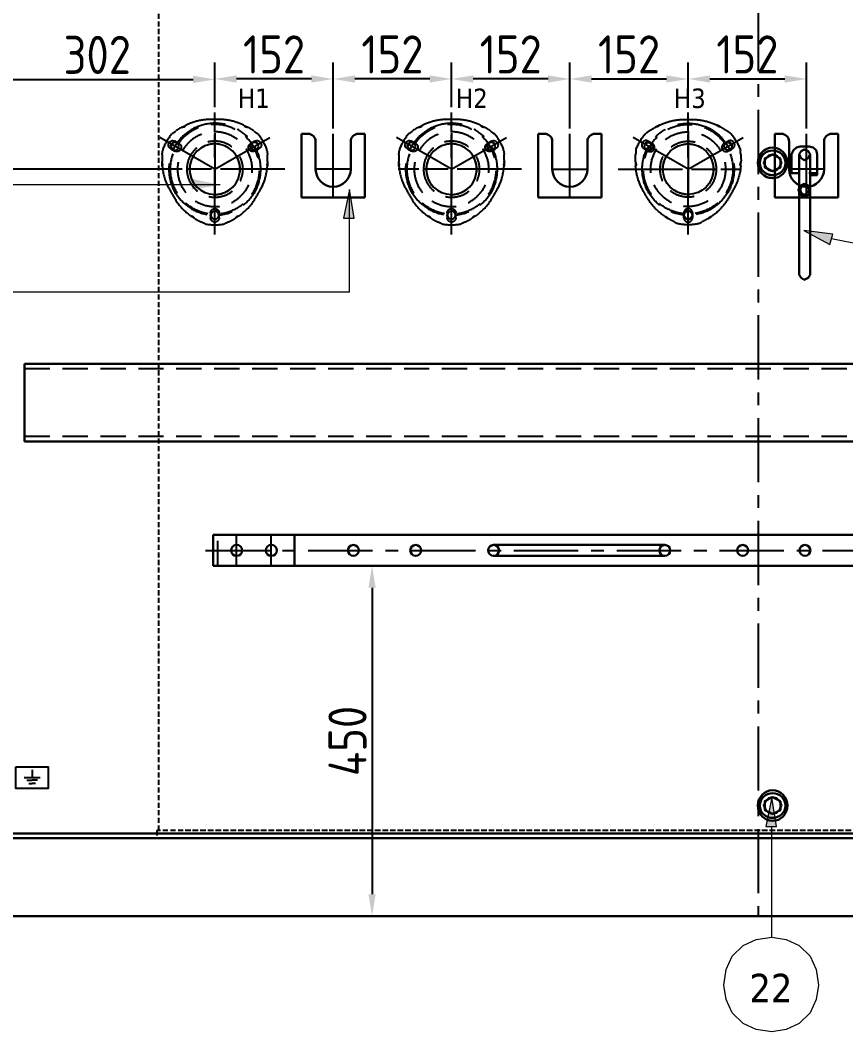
# Model space of a CAD drawing. Header units: millimetres. Extents: x 88585 to 99951, y -167251 to -159927.
# Drawn here: x 89869 to 90929, y -163297 to -161996 of the extents above; entities that cross this region are included whole.
import ezdxf

# ---------------------------------------------------------------- set-up
doc = ezdxf.new("R2010")
doc.units = ezdxf.units.MM
doc.header["$LTSCALE"] = 13
doc.linetypes.add('CENTERX2', pattern=[101.6, 63.5, -12.7, 12.7, -12.7])
doc.linetypes.add('DASHED', pattern=[0.75, 0.5, -0.25])
for name, color, linetype in [('1', 4, 'Continuous'), ('2细线层', 4, 'Continuous'), ('4虚线层', 6, 'DASHED'), ('粗实线', 4, 'Continuous'), ('细实线', 2, 'Continuous')]:
    doc.layers.add(name, color=color, linetype=linetype)
doc.layers.add('标注、文本', color=3, linetype='Continuous', lineweight=25)
doc.layers.add('铁心', color=3, linetype='Continuous', lineweight=0)
doc.styles.get("Standard").update_dxf_attribs({"font": 'gbenor.shx', "bigfont": 'gbcbig.shx'})
doc.styles.add('Tahoma$001', font='tahoma.ttf', dxfattribs={"height": 2.159784})
doc.dimstyles.new('1-15', dxfattribs={"dimscale": 14, "dimtxt": 3.5, "dimasz": 2, "dimexe": 1.5, "dimexo": 0.5, "dimgap": 0.5, "dimtad": 1, "dimtoh": 1, "dimdec": 1, "dimdsep": 46, "dimtxsty": 'Standard', "dimcen": 2.5, "dimclrd": 3, "dimclre": 3, "dimclrt": 3, "dimadec": 0, "dimazin": 2, "dimtfac": 1, "dimtdec": 1, "dimtmove": 0, "dimatfit": 2, "dimfxl": 1, "dimarcsym": 0})

# ---------------------------------------------------------------- blocks, each defined once
blk = doc.blocks.new('A$C78BF4BCD')
at = {"layer": '1', "color": 1, "linetype": 'CENTERX2', "lineweight": -3, "ltscale": 0.1}
for p, q in [((40.5, 0), (40.5, 82)), ((63, 36.5), (18, 36.5))]:
    blk.add_line(p, q, dxfattribs=at)
at = {"layer": '粗实线', "lineweight": 30}
for p, q in [((0, 0), (0, 82)), ((8, 82), (0, 82)), ((81, 82), (73, 82)), ((81, 0), (81, 82)), ((18, 36.5), (18, 72)), ((63, 36.5), (63, 72)), ((81, 0), (0, 0))]:
    blk.add_line(p, q, dxfattribs=at)
for centre, radius, start, end in [((8, 72), 10, 0, 90), ((73, 72), 10, 90, 180), ((40.5, 36.5), 22.5, 180, 0)]:
    blk.add_arc(centre, radius, start, end, dxfattribs=at)
blk = doc.blocks.new('A$C03F92070')
at = {"layer": '4虚线层', "ltscale": 5}
for p, q in [((16.4, 107.6), (22, 104.3)), ((67.8, 40.2), (67.8, 116)), ((113.7, 104.3), (119.3, 107.6)), ((16.5, 94.8), (10.9, 98)), ((124.8, 98), (119.2, 94.8)), ((23.3, 71.5), (112.4, 71.5)), ((62.3, 8.9), (62.3, 15.4)), ((73.3, 15.4), (73.3, 8.9))]:
    blk.add_line(p, q, dxfattribs=at)
for radius in [57.5, 48, 36, 32.5]:
    blk.add_circle((67.8, 71.5), radius, dxfattribs=at)
at = {"layer": '4虚线层', "ltscale": 5, "extrusion": (0, 0, -1)}
for centre, radius, start, end in [((-68.8, 46.5), 90, 64.9245, 71.0219), ((-62.3, 65.4), 70, 71.0219, 87.9453), ((-67.8, -88), 223.5, 87.9453, 92.0547), ((-73.4, 65.4), 70, 92.0547, 108.9781), ((-66.9, 46.5), 90, 108.9781, 115.0755), ((-68.8, 46.5), 90, 51.0831, 52.2343), ((-68.8, 46.5), 90, 55.4521, 61.3818), ((-66.9, 46.5), 90, 118.6182, 124.5479), ((-66.9, 46.5), 90, 127.7657, 128.9169), ((-67.8, 71.5), 71.5, 20.9645, 39.0355), ((-67.8, 71.5), 71.5, 140.9645, 159.0355), ((-90, 83.1), 90, 7.7657, 8.9169), ((-45.7, 83.1), 90, 171.0831, 172.2343), ((-90, 83.1), 90, 358.6182, 4.5479), ((-45.7, 83.1), 90, 175.4521, 181.3818), ((-90, 83.1), 90, 349.4672, 355.0755), ((-70.3, 79.5), 70, 331.9245, 349.4672), ((-65.6, 80.8), 70, 186.6023, 207.2178), ((-45.7, 83.1), 90, 184.9245, 186.6023), ((-205.8, 151.7), 223.5, 327.6503, 331.9245), ((71, 151), 223.5, 207.2178, 212.3568), ((-76.1, 69.6), 70, 310.1708, 327.6503), ((-58.7, 68.9), 70, 212.3568, 233.0262), ((-89, 84.9), 90, 304.9245, 310.1708), ((-89, 84.9), 90, 295.4521, 301.3818), ((-89, 84.9), 90, 291.0831, 292.2343), ((-67.8, 71.5), 71.5, 260.9645, 279.0355), ((-46.7, 84.9), 90, 247.7657, 248.9169), ((-46.7, 84.9), 90, 238.6182, 244.5479), ((-46.7, 84.9), 90, 233.0262, 235.0755)]:
    blk.add_arc(centre, radius, start, end, dxfattribs=at)
at = {"layer": '4虚线层', "ltscale": 5}
for centre, start, end in [((13.6, 102.8), 60, 240), ((19.2, 99.6), 240, 60), ((116.5, 99.6), 120, 300), ((122.1, 102.8), 300, 120), ((67.8, 15.4), 0, 180), ((67.8, 8.9), 180, 0)]:
    blk.add_arc(centre, 5.5, start, end, dxfattribs=at)
for points, knots in [([(13.9, 117.8), (13.9, 117.8), (13.9, 117.8), (13.8, 117.7), (13.8, 117.7), (13.7, 117.6), (13.7, 117.6)], [0, 0, 0, 0, 0.272943, 0.542517, 0.809704, 1, 1, 1, 1]), ([(14.2, 118), (14.2, 118), (14.1, 118), (14.1, 117.9), (14, 117.9), (14, 117.8), (13.9, 117.8)], [0, 0, 0, 0, 0.251777, 0.501943, 0.751136, 1, 1, 1, 1]), ([(14.6, 118.3), (14.5, 118.2), (14.5, 118.2), (14.4, 118.1), (14.3, 118.1), (14.2, 118), (14.2, 118)], [0, 0, 0, 0, 0.251749, 0.501948, 0.751171, 1, 1, 1, 1]), ([(15.7, 119.2), (15.7, 119.1), (15.6, 119), (15.5, 118.9), (15.3, 118.8), (15.2, 118.7), (15.1, 118.6), (14.9, 118.5), (14.8, 118.5), (14.7, 118.4), (14.6, 118.3), (14.6, 118.3)], [0, 0, 0, 0, 0.114473, 0.22719, 0.338528, 0.448878, 0.558641, 0.668227, 0.778044, 0.888502, 1, 1, 1, 1]), ([(17.8, 120.6), (17.8, 120.6), (17.7, 120.6), (17.6, 120.5), (17.3, 120.3), (16.9, 120), (16.6, 119.8), (16.3, 119.6), (16, 119.4), (15.8, 119.2), (15.7, 119.2)], [0, 0, 0, 0, 0.026865, 0.187364, 0.351072, 0.511786, 0.674931, 0.783277, 0.891149, 1, 1, 1, 1]), ([(30.9, 128.1), (30.9, 128.1), (30.9, 128.1), (30.8, 128.1), (30.8, 128), (30.6, 128), (30.5, 127.9), (30.2, 127.8), (30, 127.7), (29.7, 127.5), (29.5, 127.4), (29.2, 127.3), (29, 127.2), (28.6, 127), (28.4, 126.9), (28, 126.7), (27.8, 126.6), (27.4, 126.4), (27.2, 126.3), (26.9, 126.1), (26.7, 126), (26.4, 125.8), (26.2, 125.8), (26, 125.6), (25.9, 125.6), (25.7, 125.5), (25.6, 125.4), (25.6, 125.4), (25.6, 125.4), (25.6, 125.4), (25.6, 125.4), (25.6, 125.4)], [0, 0, 0, 0, 0.043819, 0.043819, 0.119878, 0.119878, 0.195937, 0.195937, 0.271996, 0.271996, 0.348055, 0.348055, 0.424114, 0.424114, 0.500173, 0.500173, 0.576231, 0.576231, 0.65229, 0.65229, 0.728349, 0.728349, 0.804408, 0.804408, 0.880467, 0.880467, 0.956526, 0.956526, 0.994556, 0.994556, 1, 1, 1, 1]), ([(30.7, 128), (30.6, 128), (30.6, 127.9), (30.5, 127.8), (30.4, 127.8), (30.3, 127.6), (30.2, 127.5), (30.1, 127.4), (30, 127.3), (29.9, 127), (29.8, 126.9), (29.6, 126.7), (29.5, 126.6), (29.3, 126.5), (29.2, 126.4), (28.9, 126.3), (28.8, 126.2), (28.4, 126.1), (28.1, 126), (27.5, 125.9), (27.3, 125.8), (26.9, 125.8), (26.7, 125.7), (26.5, 125.7), (26.4, 125.7), (26, 125.6), (25.8, 125.6), (25.7, 125.5)], [0, 0, 0, 0, 0.0625, 0.0625, 0.125, 0.125, 0.1875, 0.1875, 0.25, 0.25, 0.3125, 0.3125, 0.375, 0.375, 0.4375, 0.4375, 0.5, 0.5, 0.625, 0.625, 0.75, 0.75, 0.8125, 0.8125, 0.875, 0.875, 1, 1, 1, 1]), ([(110.1, 125.4), (110.1, 125.4), (110.1, 125.4), (110.1, 125.4), (110.1, 125.4), (110.1, 125.4), (110, 125.5), (109.8, 125.6), (109.7, 125.6), (109.5, 125.8), (109.3, 125.8), (109, 126), (108.8, 126.1), (108.5, 126.3), (108.3, 126.4), (107.9, 126.6), (107.7, 126.7), (107.3, 126.9), (107.1, 127), (106.7, 127.2), (106.5, 127.3), (106.2, 127.5), (106, 127.5), (105.7, 127.7), (105.5, 127.8), (105.2, 127.9), (105.1, 128), (104.9, 128), (104.9, 128.1), (104.8, 128.1), (104.8, 128.1), (104.8, 128.1), (104.8, 128.1), (104.8, 128.1)], [0, 0, 0, 0, 0.005743, 0.005743, 0.043766, 0.043766, 0.119813, 0.119813, 0.195859, 0.195859, 0.271906, 0.271906, 0.347952, 0.347952, 0.423999, 0.423999, 0.500046, 0.500046, 0.576092, 0.576092, 0.652139, 0.652139, 0.728185, 0.728185, 0.804232, 0.804232, 0.880279, 0.880279, 0.956325, 0.956325, 0.994349, 0.994349, 1, 1, 1, 1]), ([(110, 125.5), (109.9, 125.5), (109.8, 125.6), (109.6, 125.6), (109.5, 125.6), (109.2, 125.7), (109, 125.7), (108.4, 125.8), (108.2, 125.9), (107.6, 126), (107.3, 126.1), (106.9, 126.2), (106.8, 126.3), (106.5, 126.4), (106.4, 126.5), (106.2, 126.6), (106.1, 126.7), (105.9, 126.9), (105.8, 127), (105.7, 127.3), (105.6, 127.3), (105.5, 127.5), (105.4, 127.6), (105.3, 127.8), (105.2, 127.8), (105.1, 127.9), (105.1, 128), (105, 128)], [0, 0, 0, 0, 0.0625, 0.0625, 0.125, 0.125, 0.25, 0.25, 0.375, 0.375, 0.5, 0.5, 0.5625, 0.5625, 0.625, 0.625, 0.6875, 0.6875, 0.75, 0.75, 0.8125, 0.8125, 0.875, 0.875, 0.9375, 0.9375, 1, 1, 1, 1]), ([(120, 119.2), (119.9, 119.2), (119.8, 119.3), (119.7, 119.4), (119.5, 119.5), (119.4, 119.6), (119.3, 119.6), (119.1, 119.8), (118.8, 120), (118.4, 120.3), (118.1, 120.5), (118, 120.6), (117.9, 120.6), (117.9, 120.6)], [0, 0, 0, 0, 0.05466, 0.108896, 0.162888, 0.216817, 0.270864, 0.325211, 0.488741, 0.649833, 0.813717, 0.974388, 1, 1, 1, 1]), ([(121.1, 118.3), (121.1, 118.3), (121, 118.4), (120.9, 118.5), (120.8, 118.5), (120.6, 118.6), (120.5, 118.7), (120.4, 118.8), (120.2, 118.9), (120.1, 119), (120, 119.1), (120, 119.2)], [0, 0, 0, 0, 0.111498, 0.221956, 0.331773, 0.441359, 0.551122, 0.661472, 0.77281, 0.885527, 1, 1, 1, 1]), ([(121.5, 118), (121.5, 118), (121.4, 118.1), (121.3, 118.1), (121.2, 118.2), (121.2, 118.2), (121.1, 118.3)], [0, 0, 0, 0, 0.248829, 0.498052, 0.748251, 1, 1, 1, 1]), ([(121.8, 117.8), (121.7, 117.8), (121.7, 117.9), (121.6, 117.9), (121.6, 118), (121.5, 118), (121.5, 118)], [0, 0, 0, 0, 0.248864, 0.498057, 0.748223, 1, 1, 1, 1]), ([(122, 117.6), (122, 117.6), (121.9, 117.7), (121.9, 117.7), (121.8, 117.8), (121.8, 117.8), (121.8, 117.8)], [0, 0, 0, 0, 0.190293, 0.457482, 0.727057, 1, 1, 1, 1]), ([(0.5, 92.8), (0.5, 92.7), (0.5, 92.6), (0.5, 92.4), (0.5, 92.3), (0.4, 92.1), (0.4, 91.9), (0.4, 91.7), (0.4, 91.3), (0.3, 90.9), (0.3, 90.5), (0.3, 90.3), (0.3, 90.3), (0.3, 90.2)], [0, 0, 0, 0, 0.05466, 0.108897, 0.162889, 0.216817, 0.270864, 0.325211, 0.488741, 0.649833, 0.813717, 0.974388, 1, 1, 1, 1]), ([(0.7, 94.3), (0.7, 94.2), (0.7, 94.1), (0.6, 94), (0.6, 93.8), (0.6, 93.6), (0.6, 93.5), (0.6, 93.3), (0.6, 93.1), (0.5, 93), (0.5, 92.8), (0.5, 92.8)], [0, 0, 0, 0, 0.111498, 0.221956, 0.331773, 0.441359, 0.551122, 0.661472, 0.77281, 0.885527, 1, 1, 1, 1]), ([(0.7, 94.7), (0.7, 94.6), (0.7, 94.6), (0.7, 94.5), (0.7, 94.4), (0.7, 94.3), (0.7, 94.3)], [0, 0, 0, 0, 0.248829, 0.498052, 0.748251, 1, 1, 1, 1]), ([(0.8, 95.3), (0.8, 95.3), (0.8, 95.2), (0.8, 95.2), (0.8, 95.1), (0.8, 95), (0.8, 95)], [0, 0, 0, 0, 0.190297, 0.457484, 0.727058, 1, 1, 1, 1]), ([(134.9, 95), (134.9, 95), (134.9, 95.1), (134.9, 95.2), (134.9, 95.2), (134.9, 95.3), (134.9, 95.3)], [0, 0, 0, 0, 0.272943, 0.542517, 0.809704, 1, 1, 1, 1]), ([(135, 94.7), (135, 94.7), (134.9, 94.8), (134.9, 94.8), (134.9, 94.9), (134.9, 95), (134.9, 95)], [0, 0, 0, 0, 0.251777, 0.501943, 0.751136, 1, 1, 1, 1]), ([(135, 94.3), (135, 94.3), (135, 94.4), (135, 94.5), (135, 94.6), (135, 94.6), (135, 94.7)], [0, 0, 0, 0, 0.251749, 0.501948, 0.751171, 1, 1, 1, 1]), ([(135.2, 92.8), (135.2, 92.8), (135.2, 93), (135.1, 93.1), (135.1, 93.3), (135.1, 93.5), (135.1, 93.6), (135.1, 93.8), (135.1, 94), (135, 94.1), (135, 94.2), (135, 94.3)], [0, 0, 0, 0, 0.114473, 0.22719, 0.338528, 0.448878, 0.558641, 0.668227, 0.778044, 0.888502, 1, 1, 1, 1]), ([(135.4, 90.2), (135.4, 90.3), (135.4, 90.3), (135.4, 90.5), (135.4, 90.9), (135.3, 91.3), (135.3, 91.7), (135.3, 92.1), (135.2, 92.4), (135.2, 92.7), (135.2, 92.8)], [0, 0, 0, 0, 0.026865, 0.187364, 0.351073, 0.511786, 0.674931, 0.783277, 0.891149, 1, 1, 1, 1]), ([(0, 81.2), (0, 81.2), (0, 81.2), (0, 81.1), (0, 81.1), (0, 81.1), (0, 81), (0, 80.8), (0, 80.7), (0, 80.4), (0, 80.2), (0.1, 79.8), (0.1, 79.7), (0.1, 79.2), (0.1, 79), (0.1, 78.6), (0.1, 78.4), (0.1, 77.9), (0.2, 77.7), (0.2, 77.3), (0.2, 77.1), (0.2, 76.7), (0.2, 76.5), (0.3, 76.1), (0.3, 76), (0.3, 75.7), (0.3, 75.5), (0.3, 75.3), (0.3, 75.3), (0.3, 75.2), (0.3, 75.2), (0.3, 75.2), (0.3, 75.2), (0.3, 75.2)], [0, 0, 0, 0, 0.005743, 0.005743, 0.043766, 0.043766, 0.119813, 0.119813, 0.195859, 0.195859, 0.271906, 0.271906, 0.347952, 0.347952, 0.423999, 0.423999, 0.500046, 0.500046, 0.576092, 0.576092, 0.652139, 0.652139, 0.728185, 0.728185, 0.804232, 0.804232, 0.880279, 0.880279, 0.956325, 0.956325, 0.994349, 0.994349, 1, 1, 1, 1]), ([(0, 81), (0, 80.9), (0, 80.8), (0.1, 80.6), (0.1, 80.5), (0.2, 80.2), (0.3, 80), (0.5, 79.5), (0.6, 79.2), (0.8, 78.7), (0.8, 78.4), (0.9, 78), (0.9, 77.8), (1, 77.5), (1, 77.4), (0.9, 77.1), (0.9, 77), (0.8, 76.7), (0.8, 76.6), (0.7, 76.3), (0.6, 76.2), (0.5, 76), (0.5, 75.9), (0.4, 75.8), (0.4, 75.7), (0.3, 75.5), (0.3, 75.5), (0.3, 75.4)], [0, 0, 0, 0, 0.0625, 0.0625, 0.125, 0.125, 0.25, 0.25, 0.375, 0.375, 0.5, 0.5, 0.5625, 0.5625, 0.625, 0.625, 0.6875, 0.6875, 0.75, 0.75, 0.8125, 0.8125, 0.875, 0.875, 0.9375, 0.9375, 1, 1, 1, 1]), ([(135.4, 75.4), (135.4, 75.5), (135.4, 75.5), (135.3, 75.7), (135.3, 75.8), (135.2, 75.9), (135.2, 76), (135.1, 76.2), (135, 76.3), (134.9, 76.6), (134.9, 76.7), (134.8, 77), (134.8, 77.1), (134.7, 77.4), (134.7, 77.5), (134.8, 77.8), (134.8, 78), (134.9, 78.4), (134.9, 78.7), (135.1, 79.2), (135.2, 79.5), (135.3, 79.8), (135.4, 80), (135.5, 80.2), (135.5, 80.3), (135.6, 80.6), (135.7, 80.8), (135.7, 81)], [0, 0, 0, 0, 0.0625, 0.0625, 0.125, 0.125, 0.1875, 0.1875, 0.25, 0.25, 0.3125, 0.3125, 0.375, 0.375, 0.4375, 0.4375, 0.5, 0.5, 0.625, 0.625, 0.75, 0.75, 0.8125, 0.8125, 0.875, 0.875, 1, 1, 1, 1]), ([(135.4, 75.2), (135.4, 75.2), (135.4, 75.2), (135.4, 75.3), (135.4, 75.3), (135.4, 75.5), (135.4, 75.7), (135.4, 76), (135.4, 76.1), (135.5, 76.5), (135.5, 76.7), (135.5, 77.1), (135.5, 77.3), (135.5, 77.7), (135.6, 78), (135.6, 78.4), (135.6, 78.6), (135.6, 79), (135.6, 79.3), (135.6, 79.7), (135.6, 79.9), (135.7, 80.2), (135.7, 80.4), (135.7, 80.7), (135.7, 80.8), (135.7, 81), (135.7, 81.1), (135.7, 81.1), (135.7, 81.1), (135.7, 81.2), (135.7, 81.2), (135.7, 81.2)], [0, 0, 0, 0, 0.043819, 0.043819, 0.119878, 0.119878, 0.195937, 0.195937, 0.271996, 0.271996, 0.348055, 0.348055, 0.424114, 0.424114, 0.500173, 0.500173, 0.576232, 0.576232, 0.65229, 0.65229, 0.728349, 0.728349, 0.804408, 0.804408, 0.880467, 0.880467, 0.956526, 0.956526, 0.994556, 0.994556, 1, 1, 1, 1]), ([(37.3, 11.2), (37.3, 11.2), (37.3, 11.2), (37.4, 11.1), (37.4, 11.1), (37.6, 11), (37.7, 10.9), (37.9, 10.7), (38.1, 10.6), (38.4, 10.4), (38.6, 10.3), (38.9, 10.1), (39.1, 10), (39.4, 9.7), (39.6, 9.6), (40, 9.4), (40.2, 9.3), (40.5, 9), (40.7, 8.9), (41, 8.7), (41.2, 8.6), (41.5, 8.4), (41.6, 8.3), (41.9, 8.2), (42, 8.1), (42.2, 8), (42.2, 8), (42.3, 7.9), (42.3, 7.9), (42.3, 7.9), (42.3, 7.9), (42.3, 7.9)], [0, 0, 0, 0, 0.043819, 0.043819, 0.119878, 0.119878, 0.195937, 0.195937, 0.271996, 0.271996, 0.348055, 0.348055, 0.424114, 0.424114, 0.500173, 0.500173, 0.576231, 0.576231, 0.65229, 0.65229, 0.728349, 0.728349, 0.804408, 0.804408, 0.880467, 0.880467, 0.956526, 0.956526, 0.994556, 0.994556, 1, 1, 1, 1]), ([(37.5, 11.1), (37.5, 11), (37.6, 11), (37.7, 11), (37.8, 10.9), (38, 10.9), (38.1, 10.9), (38.3, 10.9), (38.5, 10.9), (38.7, 10.8), (38.8, 10.8), (39.1, 10.8), (39.3, 10.7), (39.5, 10.6), (39.6, 10.5), (39.9, 10.4), (40, 10.3), (40.3, 10), (40.5, 9.8), (40.9, 9.4), (41.1, 9.2), (41.3, 8.9), (41.4, 8.8), (41.6, 8.6), (41.7, 8.5), (41.9, 8.2), (42, 8.1), (42.1, 8)], [0, 0, 0, 0, 0.0625, 0.0625, 0.125, 0.125, 0.1875, 0.1875, 0.25, 0.25, 0.3125, 0.3125, 0.375, 0.375, 0.4375, 0.4375, 0.5, 0.5, 0.625, 0.625, 0.75, 0.75, 0.8125, 0.8125, 0.875, 0.875, 1, 1, 1, 1]), ([(50.3, 3.6), (50.3, 3.6), (50.4, 3.5), (50.6, 3.5), (50.9, 3.3), (51.3, 3.1), (51.7, 3), (52, 2.8), (52.3, 2.7), (52.5, 2.6), (52.6, 2.5)], [0, 0, 0, 0, 0.026866, 0.187364, 0.351073, 0.511786, 0.674931, 0.783277, 0.891149, 1, 1, 1, 1]), ([(52.6, 2.5), (52.7, 2.5), (52.8, 2.5), (52.9, 2.4), (53.1, 2.3), (53.3, 2.3), (53.4, 2.2), (53.6, 2.1), (53.7, 2.1), (53.8, 2), (53.9, 2), (54, 1.9)], [0, 0, 0, 0, 0.114473, 0.22719, 0.338528, 0.448878, 0.558641, 0.668227, 0.778044, 0.888502, 1, 1, 1, 1]), ([(54, 1.9), (54, 1.9), (54.1, 1.9), (54.2, 1.9), (54.3, 1.8), (54.3, 1.8), (54.4, 1.8)], [0, 0, 0, 0, 0.251749, 0.501948, 0.751171, 1, 1, 1, 1]), ([(54.4, 1.8), (54.4, 1.8), (54.5, 1.7), (54.5, 1.7), (54.6, 1.7), (54.7, 1.7), (54.7, 1.6)], [0, 0, 0, 0, 0.251777, 0.501943, 0.751136, 1, 1, 1, 1]), ([(54.7, 1.6), (54.7, 1.6), (54.8, 1.6), (54.8, 1.6), (54.9, 1.6), (54.9, 1.5), (54.9, 1.5)], [0, 0, 0, 0, 0.272943, 0.542518, 0.809705, 1, 1, 1, 1]), ([(80.8, 1.5), (80.8, 1.5), (80.8, 1.6), (80.9, 1.6), (80.9, 1.6), (81, 1.6), (81, 1.6)], [0, 0, 0, 0, 0.190295, 0.457482, 0.727057, 1, 1, 1, 1]), ([(81, 1.6), (81, 1.7), (81.1, 1.7), (81.2, 1.7), (81.2, 1.7), (81.3, 1.8), (81.3, 1.8)], [0, 0, 0, 0, 0.248864, 0.498057, 0.748223, 1, 1, 1, 1]), ([(81.3, 1.8), (81.4, 1.8), (81.4, 1.8), (81.5, 1.9), (81.6, 1.9), (81.7, 1.9), (81.7, 1.9)], [0, 0, 0, 0, 0.248829, 0.498052, 0.748251, 1, 1, 1, 1]), ([(81.7, 1.9), (81.8, 2), (81.9, 2), (82, 2.1), (82.1, 2.1), (82.3, 2.2), (82.4, 2.3), (82.6, 2.3), (82.7, 2.4), (82.9, 2.5), (83, 2.5), (83.1, 2.5)], [0, 0, 0, 0, 0.111498, 0.221956, 0.331773, 0.441359, 0.551122, 0.661472, 0.77281, 0.885527, 1, 1, 1, 1]), ([(83.1, 2.5), (83.1, 2.5), (83.2, 2.6), (83.4, 2.7), (83.5, 2.7), (83.7, 2.8), (83.8, 2.9), (84.1, 3), (84.4, 3.1), (84.8, 3.3), (85.1, 3.5), (85.3, 3.5), (85.4, 3.6), (85.4, 3.6)], [0, 0, 0, 0, 0.05466, 0.108897, 0.162889, 0.216817, 0.270864, 0.325211, 0.488741, 0.649834, 0.813718, 0.974389, 1, 1, 1, 1]), ([(93.4, 7.9), (93.4, 7.9), (93.4, 7.9), (93.4, 7.9), (93.4, 7.9), (93.5, 8), (93.5, 8), (93.7, 8.1), (93.8, 8.2), (94.1, 8.3), (94.2, 8.4), (94.5, 8.6), (94.7, 8.7), (95, 8.9), (95.2, 9), (95.6, 9.3), (95.7, 9.4), (96.1, 9.6), (96.3, 9.7), (96.7, 10), (96.8, 10.1), (97.2, 10.3), (97.3, 10.4), (97.6, 10.6), (97.8, 10.7), (98, 10.9), (98.1, 11), (98.3, 11.1), (98.3, 11.1), (98.4, 11.2), (98.4, 11.2), (98.4, 11.2), (98.4, 11.2), (98.4, 11.2)], [0, 0, 0, 0, 0.005743, 0.005743, 0.043766, 0.043766, 0.119813, 0.119813, 0.195859, 0.195859, 0.271906, 0.271906, 0.347952, 0.347952, 0.423999, 0.423999, 0.500046, 0.500046, 0.576092, 0.576092, 0.652139, 0.652139, 0.728185, 0.728185, 0.804232, 0.804232, 0.880279, 0.880279, 0.956325, 0.956325, 0.994349, 0.994349, 1, 1, 1, 1]), ([(93.6, 8), (93.6, 8), (93.7, 8.1), (93.8, 8.2), (93.9, 8.3), (94.1, 8.6), (94.3, 8.8), (94.6, 9.2), (94.8, 9.4), (95.2, 9.8), (95.4, 10), (95.7, 10.3), (95.8, 10.4), (96.1, 10.5), (96.2, 10.6), (96.4, 10.7), (96.6, 10.8), (96.9, 10.8), (97, 10.8), (97.2, 10.9), (97.4, 10.9), (97.6, 10.9), (97.7, 10.9), (97.9, 10.9), (98, 11), (98.1, 11), (98.2, 11), (98.2, 11.1)], [0, 0, 0, 0, 0.0625, 0.0625, 0.125, 0.125, 0.25, 0.25, 0.375, 0.375, 0.5, 0.5, 0.5625, 0.5625, 0.625, 0.625, 0.6875, 0.6875, 0.75, 0.75, 0.8125, 0.8125, 0.875, 0.875, 0.9375, 0.9375, 1, 1, 1, 1])]:
    blk.add_open_spline(points, degree=3, knots=knots, dxfattribs=at)
blk.add_open_spline([(0.8, 95.3), (0.8, 95.2), (0.8, 95.1), (0.8, 95)], degree=3, dxfattribs=at)
blk = doc.blocks.new('A$C712F3155')
at = {"layer": '1', "color": 1, "linetype": 'CENTERX2', "lineweight": -3, "ltscale": 0.1}
for p, q in [((90, 0), (90, 157)), ((90, 130.3), (90, 35.5)), ((90, 84.1), (19.5, 124.8)), ((90, 84.1), (160.5, 124.8)), ((0, 84.1), (158.7, 84.1))]:
    blk.add_line(p, q, dxfattribs=at)
blk.add_circle((90, 84.1), 59, dxfattribs=at)
at = {"layer": '2细线层'}
for centre in [(38.9, 113.6), (141.1, 113.6), (90, 25.1)]:
    blk.add_circle(centre, 5, dxfattribs=at)
at = {"layer": '标注、文本'}
for centre in [(38.9, 113.6), (141.1, 113.6), (90, 25.1)]:
    blk.add_arc(centre, 5.5, 242.6715, 150, dxfattribs=at)
at = {"layer": '粗实线'}
blk.add_circle((90, 84.1), 32.5, dxfattribs=at)
blk = doc.blocks.new('A$C08576B93')
at = {"layer": '1', "color": 1, "linetype": 'CENTERX2', "lineweight": -3, "ltscale": 0.1}
for p, q in [((30, 0), (30, 40)), ((74.5, 0), (74.5, 40))]:
    blk.add_line(p, q, dxfattribs=at)
at = {"layer": '4虚线层', "ltscale": 5}
blk.add_line((6, 0), (6, 40), dxfattribs=at)
at = {"layer": '粗实线', "lineweight": 30}
for p, q in [((0, 40), (104.5, 40)), ((0, 0), (0, 40)), ((104.5, 40), (104.5, 0)), ((104.5, 0), (0, 0))]:
    blk.add_line(p, q, dxfattribs=at)
for centre in [(30, 20), (74.5, 20)]:
    blk.add_circle(centre, 7.15, dxfattribs=at)
blk = doc.blocks.new('A$C301C1BCA')
at = {"layer": '1', "color": 1, "linetype": 'CENTERX2', "lineweight": -3, "ltscale": 0.1}
blk.add_line((0, 20), (1415, 20), dxfattribs=at)
at = {"layer": '粗实线', "lineweight": 30}
for centre in [(190, 20), (270, 20), (370, 20), (590, 20), (690, 20), (770, 20), (940.5, 20), (1015.5, 20), (1090.5, 20), (1165.5, 20), (1240.5, 20)]:
    blk.add_circle(centre, 7, dxfattribs=at)
at = {"layer": '细实线', "color": 4, "lineweight": 30}
for p, q in [((10, 40), (1410, 40)), ((10, 40), (10, 0)), ((1410, 40), (1410, 0)), ((370, 27), (590, 27)), ((370, 13), (590, 13)), ((10, 0), (1410, 0))]:
    blk.add_line(p, q, dxfattribs=at)
blk = doc.blocks.new('257561')
at = {"layer": '标注、文本'}
for p, q in [((856.87, 2219.06), (856.87, 2214.09)), ((851.69, 2214.09), (862.06, 2214.09)), ((853.4, 2212.22), (856.87, 2212.22)), ((860.35, 2212.22), (856.87, 2212.22)), ((854.71, 2210.17), (856.87, 2210.17)), ((859.04, 2210.17), (856.87, 2210.17))]:
    blk.add_line(p, q, dxfattribs=at)
blk = doc.blocks.new('*D833')
at = {"layer": 'Defpoints', "color": 0}
for p in [(90076.6, -162187.8), (89704.2, -163147.8), (89816.6, -163147.8)]:
    blk.add_point(p, dxfattribs=at)
at = {"layer": '标注、文本', "color": 3, "lineweight": -2}
for p, q in [((90069.6, -162187.8), (89683.2, -162187.8)), ((89704.2, -162215.8), (89704.2, -163119.8)), ((89809.6, -163147.8), (89683.2, -163147.8))]:
    blk.add_line(p, q, dxfattribs=at)
at = {"layer": '标注、文本', "color": 3}
for points in [[(89699.5, -162215.8), (89708.8, -162215.8), (89704.2, -162187.8)], [(89699.5, -163119.8), (89708.8, -163119.8), (89704.2, -163147.8)]]:
    blk.add_solid(points, dxfattribs=at)
at = {"layer": '标注、文本', "color": 3, "insert": (89672.7, -162667.8), "char_height": 49, "attachment_point": 5, "rotation": 90}
blk.add_mtext('960', dxfattribs=at)
blk = doc.blocks.new('*D834')
at = {"layer": 'Defpoints', "color": 0}
for p in [(90337.1, -162697.8), (90320.5, -163147.8), (90337.1, -163147.8)]:
    blk.add_point(p, dxfattribs=at)
at = {"layer": '标注、文本', "color": 3, "lineweight": -2}
for p, q in [((90330.1, -162697.8), (90299.5, -162697.8)), ((90320.5, -162725.8), (90320.5, -163119.8)), ((90330.1, -163147.8), (90299.5, -163147.8))]:
    blk.add_line(p, q, dxfattribs=at)
at = {"layer": '标注、文本', "color": 3}
for points in [[(90315.9, -162725.8), (90325.2, -162725.8), (90320.5, -162697.8)], [(90315.9, -163119.8), (90325.2, -163119.8), (90320.5, -163147.8)]]:
    blk.add_solid(points, dxfattribs=at)
at = {"layer": '标注、文本', "color": 3, "insert": (90289, -162922.8), "char_height": 49, "attachment_point": 5, "rotation": 90}
blk.add_mtext('450', dxfattribs=at)
blk = doc.blocks.new('A$C3970166B')
at = {"layer": '标注、文本', "color": 4, "lineweight": 30}
for points in [[(20.32, 13.55), (18.63, 16.93), (16.09, 19.47), (12.7, 20.32), (9.31, 19.47), (6.77, 16.93), (5.08, 13.55), (6.77, 9.31), (9.31, 6.77), (12.7, 5.93), (16.09, 6.77), (18.63, 9.31)], [(19.47, 16.93), (12.7, 20.32), (5.93, 16.93), (5.93, 9.31), (12.7, 5.93), (19.47, 9.31)]]:
    blk.add_lwpolyline(points, close=True, dxfattribs=at)
for major_axis, ratio in [((0, 13.12), 0.967742), ((-11.01, 0), 0.961538)]:
    blk.add_ellipse((12.7, 13.12), major_axis=major_axis, ratio=ratio, start_param=0, end_param=6.283185, dxfattribs=at)
blk = doc.blocks.new('A$C33D96195')
at = {"layer": '标注、文本', "color": 4, "lineweight": 30}
for points in [[(54.6, 171.4), (49.5, 170.2), (45.7, 166.4), (43.2, 161.3)], [(54.6, 171.4), (66, 171.4)], [(76.2, 161.3), (74.9, 166.4), (71.1, 170.2), (66, 171.4)], [(53.3, 137.2), (43.2, 137.2), (43.2, 161.3)], [(67.3, 6.4), (67.3, 161.3), (64.8, 165.1), (59.7, 167.6), (55.9, 165.1), (53.3, 161.3), (55.9, 156.2), (59.7, 153.7), (64.8, 156.2), (67.3, 161.3)], [(53.3, 161.3), (53.3, 6.4)], [(76.2, 161.3), (76.2, 137.2), (66, 137.2), (76.2, 137.2), (76.2, 134.6), (66, 134.6)], [(53.3, 6.4), (55.9, 2.5), (59.7, 0), (64.8, 2.5), (67.3, 6.4)]]:
    blk.add_lwpolyline(points, dxfattribs=at)
for points in [[(30.5, 150.8), (27.9, 155.9), (24.1, 159.7), (19, 161), (14, 159.7), (10.2, 155.9), (7.6, 150.8), (10.2, 144.5), (14, 140.7), (19, 139.4), (24.1, 140.7), (27.9, 144.5)], [(29.2, 155.9), (19, 161), (8.9, 155.9), (8.9, 144.5), (19, 139.4), (29.2, 144.5)], [(67.3, 115.6), (66, 120.7), (59.7, 123.2), (54.6, 120.7), (52.1, 115.6), (54.6, 109.2), (59.7, 108), (66, 109.2)], [(66, 115.6), (63.5, 119.4), (59.7, 120.7), (55.9, 119.4), (54.6, 115.6), (55.9, 111.8), (59.7, 109.2), (63.5, 111.8)]]:
    blk.add_lwpolyline(points, close=True, dxfattribs=at)
for major_axis, ratio in [((0, 19.7), 0.967742), ((-16.5, 0), 0.961538)]:
    blk.add_ellipse((19, 150.2), major_axis=major_axis, ratio=ratio, start_param=0, end_param=6.283185, dxfattribs=at)
at = {"layer": '标注、文本', "xscale": 1.5, "yscale": 1.5, "zscale": 1.5}
blk.add_blockref('A$C3970166B', (0, 130.5), dxfattribs=at)
blk = doc.blocks.new('*D843')
at = {"layer": 'Defpoints', "color": 0}
for p in [(89816.6, -161986.2), (90118.6, -162072.4), (90118.6, -162114.9)]:
    blk.add_point(p, dxfattribs=at)
at = {"layer": '标注、文本', "color": 3, "lineweight": -2}
for p, q in [((89816.6, -161993.2), (89816.6, -162093.4)), ((90118.6, -162107.9), (90118.6, -162051.4)), ((89844.6, -162072.4), (90090.6, -162072.4))]:
    blk.add_line(p, q, dxfattribs=at)
at = {"layer": '标注、文本', "color": 3}
for points in [[(89844.6, -162067.7), (89844.6, -162077.1), (89816.6, -162072.4)], [(90090.6, -162067.7), (90090.6, -162077.1), (90118.6, -162072.4)]]:
    blk.add_solid(points, dxfattribs=at)
at = {"layer": '标注、文本', "color": 3, "insert": (89967.6, -162040.9), "char_height": 49, "attachment_point": 5}
blk.add_mtext('302', dxfattribs=at)
blk = doc.blocks.new('*D848')
at = {"layer": 'Defpoints', "color": 0}
for p in [(90878.6, -162071.8), (90726.6, -162114.9), (90878.6, -162142.3)]:
    blk.add_point(p, dxfattribs=at)
at = {"layer": '标注、文本', "color": 3, "lineweight": -2}
for p, q in [((90726.6, -162107.9), (90726.6, -162050.8)), ((90878.6, -162135.3), (90878.6, -162050.8)), ((90754.6, -162071.8), (90850.6, -162071.8))]:
    blk.add_line(p, q, dxfattribs=at)
at = {"layer": '标注、文本', "color": 3}
for points in [[(90754.6, -162067.2), (90754.6, -162076.5), (90726.6, -162071.8)], [(90850.6, -162067.2), (90850.6, -162076.5), (90878.6, -162071.8)]]:
    blk.add_solid(points, dxfattribs=at)
at = {"layer": '标注、文本', "color": 3, "insert": (90802.6, -162040.3), "char_height": 49, "attachment_point": 5}
blk.add_mtext('152', dxfattribs=at)
blk = doc.blocks.new('*D992')
at = {"layer": 'Defpoints', "color": 0}
for p in [(90726.6, -162071.8), (90726.6, -162114.9), (90574.6, -162142.3)]:
    blk.add_point(p, dxfattribs=at)
at = {"layer": '标注、文本', "color": 3, "lineweight": -2}
for p, q in [((90574.6, -162135.3), (90574.6, -162050.8)), ((90726.6, -162107.9), (90726.6, -162050.8)), ((90602.6, -162071.8), (90698.6, -162071.8))]:
    blk.add_line(p, q, dxfattribs=at)
at = {"layer": '标注、文本', "color": 3}
for points in [[(90602.6, -162067.2), (90602.6, -162076.5), (90574.6, -162071.8)], [(90698.6, -162067.2), (90698.6, -162076.5), (90726.6, -162071.8)]]:
    blk.add_solid(points, dxfattribs=at)
at = {"layer": '标注、文本', "color": 3, "insert": (90650.6, -162040.3), "char_height": 49, "attachment_point": 5}
blk.add_mtext('152', dxfattribs=at)
blk = doc.blocks.new('*D993')
at = {"layer": 'Defpoints', "color": 0}
for p in [(90422.6, -162071.8), (90422.6, -162114.9), (90574.6, -162142.3)]:
    blk.add_point(p, dxfattribs=at)
at = {"layer": '标注、文本', "color": 3, "lineweight": -2}
for p, q in [((90422.6, -162107.9), (90422.6, -162050.8)), ((90574.6, -162135.3), (90574.6, -162050.8)), ((90546.6, -162071.8), (90450.6, -162071.8))]:
    blk.add_line(p, q, dxfattribs=at)
at = {"layer": '标注、文本', "color": 3}
for points in [[(90450.6, -162067.2), (90450.6, -162076.5), (90422.6, -162071.8)], [(90546.6, -162067.2), (90546.6, -162076.5), (90574.6, -162071.8)]]:
    blk.add_solid(points, dxfattribs=at)
at = {"layer": '标注、文本', "color": 3, "insert": (90498.6, -162040.3), "char_height": 49, "attachment_point": 5}
blk.add_mtext('152', dxfattribs=at)
blk = doc.blocks.new('*D994')
at = {"layer": 'Defpoints', "color": 0}
for p in [(90270.6, -162071.8), (90422.6, -162114.9), (90270.6, -162142.3)]:
    blk.add_point(p, dxfattribs=at)
at = {"layer": '标注、文本', "color": 3, "lineweight": -2}
for p, q in [((90270.6, -162135.3), (90270.6, -162050.8)), ((90422.6, -162107.9), (90422.6, -162050.8)), ((90394.6, -162071.8), (90298.6, -162071.8))]:
    blk.add_line(p, q, dxfattribs=at)
at = {"layer": '标注、文本', "color": 3}
for points in [[(90298.6, -162067.2), (90298.6, -162076.5), (90270.6, -162071.8)], [(90394.6, -162067.2), (90394.6, -162076.5), (90422.6, -162071.8)]]:
    blk.add_solid(points, dxfattribs=at)
at = {"layer": '标注、文本', "color": 3, "insert": (90346.6, -162040.3), "char_height": 49, "attachment_point": 5}
blk.add_mtext('152', dxfattribs=at)
blk = doc.blocks.new('*D995')
at = {"layer": 'Defpoints', "color": 0}
for p in [(90118.6, -162071.8), (90118.6, -162114.9), (90270.6, -162135.3)]:
    blk.add_point(p, dxfattribs=at)
at = {"layer": '标注、文本', "color": 3, "lineweight": -2}
for p, q in [((90118.6, -162107.9), (90118.6, -162050.8)), ((90270.6, -162128.3), (90270.6, -162050.8)), ((90242.6, -162071.8), (90146.6, -162071.8))]:
    blk.add_line(p, q, dxfattribs=at)
at = {"layer": '标注、文本', "color": 3}
for points in [[(90146.6, -162067.2), (90146.6, -162076.5), (90118.6, -162071.8)], [(90242.6, -162067.2), (90242.6, -162076.5), (90270.6, -162071.8)]]:
    blk.add_solid(points, dxfattribs=at)
at = {"layer": '标注、文本', "color": 3, "insert": (90194.6, -162040.3), "char_height": 49, "attachment_point": 5}
blk.add_mtext('152', dxfattribs=at)

msp = doc.modelspace()

# ---------------------------------------------------------------- hatches: boundary and pattern name
at = {"layer": '铁心'}
for points in [[(90088.884, -162214.048), (90125.629, -162208.024), (90088.884, -162200.193)], [(90297.72, -162250.846), (90283.865, -162250.846), (90291.696, -162213.8)], [(90283.865, -162250.846), (90291.696, -162213.8), (90297.72, -162250.846)], [(90912.365, -162271.128), (90908.546, -162284.446), (90875.094, -162266.707)], [(90908.546, -162284.446), (90875.094, -162266.707), (90912.365, -162271.128)], [(90826.291, -163032.553), (90834.122, -162995.506), (90840.145, -163032.553)]]:
    msp.add_hatch(color=256, dxfattribs=at).paths.add_polyline_path(points)

# ---------------------------------------------------------------- linework, layer by layer
at = {"layer": '1', "color": 1, "linetype": 'CENTERX2', "lineweight": -3, "ltscale": 0.1}
msp.add_line((90816.59, -161054.834), (90816.59, -163147.832), dxfattribs=at)
at = {"layer": '2细线层'}
for p, q in [((91759.09, -162437.832), (89874.09, -162437.832)), ((91759.09, -162537.832), (89874.09, -162537.832))]:
    msp.add_line(p, q, dxfattribs=at)
at = {"layer": '4虚线层'}
for p, q in [((90046.59, -163037.832), (90046.59, -161149.832)), ((91589.09, -163037.832), (90044.09, -163037.832)), ((90044.09, -163037.832), (90044.09, -163047.832)), ((91559.09, -163037.832), (90074.09, -163037.832)), ((91589.09, -163047.832), (90044.09, -163047.832))]:
    msp.add_line(p, q, dxfattribs=at)
at = {"layer": '4虚线层', "ltscale": 5}
for p, q in [((91759.09, -162444.332), (89874.09, -162444.332)), ((91759.09, -162531.332), (89874.09, -162531.332))]:
    msp.add_line(p, q, dxfattribs=at)
at = {"layer": '标注、文本', "color": 4, "lineweight": 30}
for p, q in [((91759.09, -162437.832), (89874.09, -162437.832)), ((89874.09, -162437.832), (89874.09, -162537.832)), ((91759.09, -162537.832), (89874.09, -162537.832)), ((91810.59, -163041.832), (89822.59, -163041.832)), ((91816.59, -163047.832), (89816.59, -163047.832)), ((91816.59, -163147.832), (89816.59, -163147.832))]:
    msp.add_line(p, q, dxfattribs=at)
at = {"layer": '标注、文本'}
msp.add_lwpolyline([(89863.102, -162956.081), (89904.622, -162956.081), (89904.622, -162983.79), (89863.102, -162983.79)], close=True, dxfattribs=at)
at = {"layer": '标注、文本', "color": 4, "lineweight": 30}
for points in [[(90846.504, -163005.161), (90843.964, -163000.081), (90840.154, -162996.271), (90835.074, -162995.001), (90829.994, -162996.271), (90826.184, -163000.081), (90823.644, -163005.161), (90826.184, -163011.511), (90829.994, -163015.321), (90835.074, -163016.591), (90840.154, -163015.321), (90843.964, -163011.511)], [(90845.234, -163000.081), (90835.074, -162995.001), (90824.914, -163000.081), (90824.914, -163011.511), (90835.074, -163016.591), (90845.234, -163011.511)]]:
    msp.add_lwpolyline(points, close=True, dxfattribs=at)
for major_axis, ratio in [((0, 19.685), 0.967742), ((-16.51, 0), 0.961538)]:
    msp.add_ellipse((90835.074, -163005.796), major_axis=major_axis, ratio=ratio, start_param=0, end_param=6.283185, dxfattribs=at)
at = {"layer": '铁心'}
for p, q in [((90291.696, -162345.757), (90291.696, -162213.8)), ((90291.696, -162345.757), (89524.598, -162345.757)), ((90834.122, -163174.867), (90834.122, -163032.553))]:
    msp.add_line(p, q, dxfattribs=at)
for points in [[(90125.277, -162208.024), (89523.092, -162208.024)], [(90910.7, -162276.882), (91959.616, -162484.697), (91959.616, -162484.697)]]:
    msp.add_lwpolyline(points, dxfattribs=at)
for points in [[(90297.72, -162250.846), (90291.696, -162213.8), (90283.865, -162250.846)], [(90912.365, -162271.128), (90875.094, -162266.707), (90908.546, -162284.446)], [(90840.145, -163032.553), (90834.122, -162995.506), (90826.291, -163032.553)], [(90772.378, -163236.61), (90775.39, -163216.43), (90783.221, -163199.564), (90797.076, -163185.709), (90813.942, -163177.878), (90834.122, -163174.867), (90852.494, -163177.878), (90869.361, -163185.709), (90883.215, -163199.564), (90891.046, -163216.43), (90894.058, -163236.61), (90891.046, -163254.982), (90883.215, -163272.15), (90869.361, -163286.005), (90852.494, -163293.534), (90834.122, -163296.546), (90813.942, -163293.534), (90797.076, -163286.005), (90783.221, -163272.15), (90775.39, -163254.982)]]:
    msp.add_lwpolyline(points, close=True, dxfattribs=at)

# ---------------------------------------------------------------- block references
at = {"layer": '标注、文本', "xscale": -1}
for name, p in [('A$C712F3155', (90208.59, -162271.923)), ('A$C712F3155', (90512.59, -162271.923)), ('A$C03F92070', (90186.44, -162259.321)), ('A$C03F92070', (90490.44, -162259.321)), ('A$C78BF4BCD', (90615.09, -162224.332))]:
    msp.add_blockref(name, p, dxfattribs=at)
at = {"layer": '标注、文本'}
for name, p in [('A$C712F3155', (90636.59, -162271.923)), ('A$C03F92070', (90658.741, -162259.321)), ('A$C78BF4BCD', (90230.09, -162224.332)), ('A$C78BF4BCD', (90838.09, -162224.332)), ('A$C33D96195', (90816.026, -162329.915)), ('A$C301C1BCA', (90106.59, -162697.832)), ('A$C08576B93', (90116.59, -162697.832))]:
    msp.add_blockref(name, p, dxfattribs=at)
for name, p, xscale, yscale, zscale in [('257561', (88170.136, -167397.792), 2, 2, 2), ('A$C3970166B', (90816.024, -163025.481), 1.5, 1.5, 1.5)]:
    msp.add_blockref(name, p, dxfattribs=dict(at, xscale=xscale, yscale=yscale, zscale=zscale))

# ---------------------------------------------------------------- texts
at = {"layer": '标注、文本', "style": 'Tahoma$001'}
for s, p in [('H2', (90428.217, -162109.187)), ('H3', (90708.217, -162109.187)), ('H1', (90148.217, -162109.187))]:
    msp.add_text(s, height=25, dxfattribs=at).set_placement(p)
at = {"layer": '铁心', "style": 'Tahoma$001'}
msp.add_text('22', height=36.7741, dxfattribs=at).set_placement((90805.221, -163258.772))

# ---------------------------------------------------------------- dimensions: what is measured, and where the dimension line sits
at = {"layer": '标注、文本'}
for base, p1, p2, picture, middle in [((90118.59, -162072.386), (89816.59, -161986.235), (90118.59, -162114.93), '*D843', (89967.59, -162040.886)), ((90118.59, -162071.842), (90270.59, -162135.332), (90118.59, -162114.93), '*D995', (90194.59, -162040.342)), ((90270.59, -162071.842), (90422.59, -162114.93), (90270.59, -162142.332), '*D994', (90346.59, -162040.342)), ((90422.59, -162071.842), (90574.59, -162142.332), (90422.59, -162114.93), '*D993', (90498.59, -162040.342)), ((90726.59, -162071.842), (90574.59, -162142.332), (90726.59, -162114.93), '*D992', (90650.59, -162040.342)), ((90878.59, -162071.842), (90726.59, -162114.93), (90878.59, -162142.332), '*D848', (90802.59, -162040.342))]:
    dim = msp.add_linear_dim(base=base, p1=p1, p2=p2, dimstyle='1-15', dxfattribs=at)
    dim.commit()
    dim.dimension.update_dxf_attribs({"geometry": picture, "text_midpoint": middle})
for base, p1, p2, picture, middle in [((89704.175, -163147.832), (90076.59, -162187.832), (89816.59, -163147.832), '*D833', (89672.675, -162667.832)), ((90320.549, -163147.832), (90337.114, -162697.832), (90337.114, -163147.832), '*D834', (90289.049, -162922.832))]:
    dim = msp.add_linear_dim(base=base, p1=p1, p2=p2, angle=90, dimstyle='1-15', dxfattribs=at)
    dim.commit()
    dim.dimension.update_dxf_attribs({"geometry": picture, "text_midpoint": middle})

doc.saveas('drawing.dxf')
